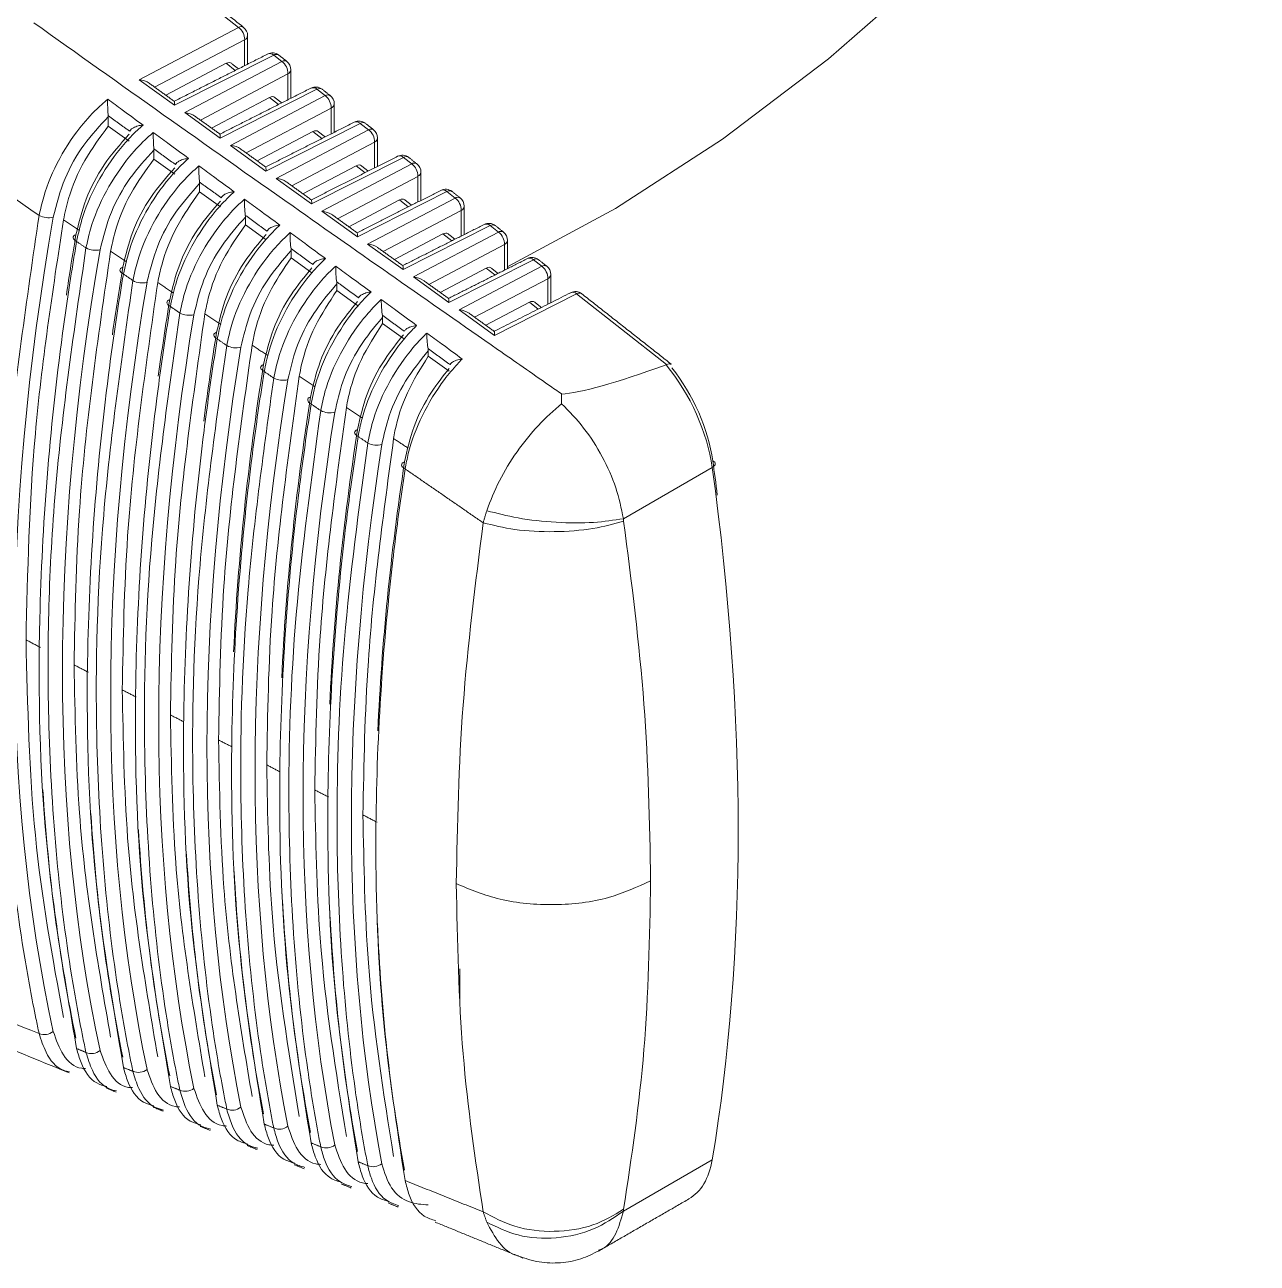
# Model space of a CAD drawing. Extents: x 12.1 to 108.7, y 1 to 80.4.
# Drawn here: x 78.387 to 79.569, y 59.605 to 60.793 of the extents above; entities that cross this region are included whole.
import ezdxf

# ---------------------------------------------------------------- set-up
doc = ezdxf.new("R2010")
doc.units = 0
doc.header["$MEASUREMENT"] = 0
doc.linetypes.add('SLD-Solid', pattern=[0])
doc.layers.add('OBJECT', color=7, linetype='CONTINUOUS')

msp = doc.modelspace()

# ---------------------------------------------------------------- linework, layer by layer
at = {"layer": 'OBJECT', "linetype": 'SLD-Solid', "lineweight": 15}
for p, q in [((78.3185, 61.0057), (78.5921, 60.7901)), ((78.4968, 60.7399), (78.5921, 60.7901)), ((78.598, 60.7783), (78.5117, 60.7328)), ((78.598, 60.7535), (78.598, 60.7783)), ((78.6259, 60.7635), (78.5308, 60.7155)), ((78.6336, 60.7574), (78.6259, 60.7635)), ((78.5804, 60.7557), (78.5224, 60.7251)), ((78.5407, 60.7084), (78.6336, 60.7574)), ((78.589, 60.7489), (78.5804, 60.7557)), ((78.5308, 60.7155), (78.4968, 60.7399)), ((78.6395, 60.7456), (78.5556, 60.7013)), ((78.6395, 60.7208), (78.6395, 60.7456)), ((78.6674, 60.7308), (78.5747, 60.6839)), ((78.6752, 60.7247), (78.6674, 60.7308)), ((78.622, 60.723), (78.5663, 60.6936)), ((78.5845, 60.6769), (78.6752, 60.7247)), ((78.6305, 60.7162), (78.622, 60.723)), ((78.4672, 60.6953), (78.4672, 60.7043)), ((78.5747, 60.6839), (78.5407, 60.7084)), ((78.6811, 60.7128), (78.5994, 60.6698)), ((78.6811, 60.6881), (78.6811, 60.7128)), ((78.4872, 60.681), (78.4672, 60.6953)), ((78.6635, 60.6902), (78.6101, 60.6621)), ((78.7089, 60.6981), (78.6185, 60.6524)), ((78.6283, 60.6453), (78.7167, 60.6919)), ((78.672, 60.6835), (78.6635, 60.6902)), ((78.7167, 60.6919), (78.7089, 60.6981)), ((78.7226, 60.6801), (78.6433, 60.6382)), ((78.7226, 60.6554), (78.7226, 60.6801)), ((78.5111, 60.6638), (78.5111, 60.6724)), ((78.6185, 60.6524), (78.5845, 60.6769)), ((78.5311, 60.6495), (78.5111, 60.6638)), ((78.7051, 60.6575), (78.654, 60.6305)), ((78.7504, 60.6654), (78.6623, 60.6209)), ((78.6722, 60.6138), (78.7583, 60.6592)), ((78.7135, 60.6508), (78.7051, 60.6575)), ((78.7583, 60.6592), (78.7504, 60.6654)), ((78.6623, 60.6209), (78.6283, 60.6453)), ((78.7642, 60.6473), (78.6871, 60.6067)), ((78.7642, 60.6227), (78.7642, 60.6473)), ((78.5549, 60.6323), (78.5549, 60.6404)), ((78.5749, 60.6179), (78.5549, 60.6323)), ((78.7919, 60.6327), (78.7062, 60.5894)), ((78.7998, 60.6265), (78.7919, 60.6327)), ((78.7466, 60.6247), (78.6978, 60.599)), ((78.716, 60.5823), (78.7998, 60.6265)), ((78.755, 60.6181), (78.7466, 60.6247)), ((78.5988, 60.6008), (78.5988, 60.6083)), ((78.7062, 60.5894), (78.6722, 60.6138)), ((78.8057, 60.6146), (78.7309, 60.5752)), ((78.8057, 60.59), (78.8057, 60.6146)), ((78.6187, 60.5864), (78.5988, 60.6008)), ((78.8334, 60.6), (78.75, 60.5578)), ((78.8414, 60.5937), (78.8334, 60.6)), ((78.7882, 60.592), (78.7416, 60.5675)), ((78.7599, 60.5508), (78.8414, 60.5937)), ((78.7966, 60.5854), (78.7882, 60.592)), ((78.6426, 60.5692), (78.6426, 60.5763)), ((78.75, 60.5578), (78.716, 60.5823)), ((78.8473, 60.5819), (78.7748, 60.5437)), ((78.8473, 60.5573), (78.8473, 60.5819)), ((78.6626, 60.5549), (78.6426, 60.5692)), ((78.8297, 60.5593), (78.7855, 60.536)), ((78.8749, 60.5673), (78.7939, 60.5263)), ((78.8037, 60.5192), (78.8829, 60.561)), ((78.8381, 60.5527), (78.8297, 60.5593)), ((78.8829, 60.561), (78.8749, 60.5673)), ((78.7939, 60.5263), (78.7599, 60.5508)), ((78.8888, 60.5491), (78.8186, 60.5121)), ((78.8888, 60.5247), (78.8888, 60.5491)), ((78.6865, 60.5377), (78.6865, 60.5442)), ((78.7064, 60.5234), (78.6865, 60.5377)), ((78.8712, 60.5265), (78.8293, 60.5044)), ((78.9164, 60.5346), (78.8377, 60.4948)), ((78.8796, 60.52), (78.8712, 60.5265)), ((78.9164, 60.5346), (79.0026, 60.4667)), ((78.7303, 60.5062), (78.7303, 60.512)), ((78.8377, 60.4948), (78.8037, 60.5192)), ((78.7503, 60.4918), (78.7303, 60.5062)), ((78.7741, 60.4747), (78.7741, 60.4799)), ((78.7941, 60.4603), (78.7741, 60.4747)), ((78.9612, 60.3189), (79.0465, 60.3681)), ((78.9612, 59.6547), (79.0465, 59.7039))]:
    msp.add_line(p, q, dxfattribs=at)
at = {"layer": 'OBJECT', "linetype": 'SLD-Solid', "lineweight": 15, "flags": 128}
for points in [[(78.8501, 60.5609), (78.851, 60.5613), (78.9538, 60.6163), (79.0564, 60.6828), (79.158, 60.76), (79.2576, 60.8474), (79.3541, 60.944), (79.4468, 61.049), (79.5348, 61.1614), (79.6171, 61.2801), (79.6931, 61.404), (79.762, 61.532), (79.8232, 61.6627), (79.8556, 61.7411)], [(78.4363, 60.5913), (78.435, 60.5908), (78.4341, 60.5901), (78.4336, 60.5893), (78.4335, 60.5884), (78.4338, 60.5875), (78.4345, 60.5866), (78.4355, 60.5857), (78.4369, 60.5848)], [(78.4812, 60.5602), (78.48, 60.5596), (78.4791, 60.5589), (78.4786, 60.5581), (78.4785, 60.5573), (78.4787, 60.5563), (78.4794, 60.5554), (78.4805, 60.5545), (78.4818, 60.5536)], [(78.5262, 60.529), (78.525, 60.5285), (78.5241, 60.5278), (78.5236, 60.527), (78.5234, 60.5261), (78.5237, 60.5252), (78.5244, 60.5242), (78.5254, 60.5233), (78.5268, 60.5225)], [(78.5712, 60.4979), (78.57, 60.4973), (78.5691, 60.4966), (78.5686, 60.4958), (78.5684, 60.4949), (78.5687, 60.494), (78.5694, 60.493), (78.5704, 60.4921), (78.5718, 60.4913)], [(78.6162, 60.4668), (78.615, 60.4662), (78.6141, 60.4655), (78.6136, 60.4647), (78.6134, 60.4638), (78.6137, 60.4628), (78.6144, 60.4619), (78.6154, 60.461), (78.6168, 60.4601)], [(78.6612, 60.4356), (78.66, 60.4351), (78.6591, 60.4344), (78.6586, 60.4335), (78.6585, 60.4326), (78.6588, 60.4317), (78.6594, 60.4307), (78.6605, 60.4298), (78.6618, 60.429)], [(78.7063, 60.4045), (78.7051, 60.404), (78.7042, 60.4032), (78.7036, 60.4024), (78.7035, 60.4015), (78.7038, 60.4006), (78.7045, 60.3996), (78.7055, 60.3987), (78.7069, 60.3978)], [(78.7514, 60.3734), (78.7501, 60.3728), (78.7492, 60.3721), (78.7487, 60.3713), (78.7486, 60.3704), (78.7489, 60.3694), (78.7495, 60.3685), (78.7506, 60.3676), (78.7519, 60.3667)], [(79.0465, 60.3681), (79.0477, 60.3689), (79.0486, 60.3698), (79.0492, 60.3707), (79.0494, 60.3715), (79.0493, 60.3724), (79.0488, 60.3732), (79.048, 60.3739), (79.0469, 60.3745)]]:
    msp.add_lwpolyline(points, dxfattribs=at)
at = {"layer": 'OBJECT', "linetype": 'SLD-Solid', "lineweight": 15}
for centre, radius, start, end in [((78.5946, 60.7863), 0.00458, 57.7608, 123.2651), ((78.5832, 60.7783), 0.0149, 359.9835, 52.9423), ((78.5909, 60.7823), 0.01, 0, 51.7639), ((78.596, 60.7828), 0.00492, 294.4019, 354.9494), ((78.6246, 60.7557), 0.01, 51.7639, 116.8224), ((78.6222, 60.7597), 0.00536, 45.9453, 112.1026), ((78.6284, 60.7597), 0.00458, 57.7608, 123.2651), ((78.6362, 60.7536), 0.00458, 57.7608, 123.2651), ((78.6247, 60.7456), 0.0149, 359.9835, 52.9423), ((78.6324, 60.7496), 0.01, 0, 51.7639), ((78.6375, 60.75), 0.00492, 294.4019, 354.9494), ((78.6662, 60.723), 0.01, 51.7639, 116.8224), ((78.6637, 60.727), 0.00536, 45.9453, 112.1026), ((78.6699, 60.727), 0.00458, 57.7608, 123.2651), ((78.6777, 60.7208), 0.00458, 57.7608, 123.2651), ((78.6662, 60.7128), 0.0149, 359.9835, 52.9423), ((78.674, 60.7169), 0.01, 0, 51.7639), ((78.6791, 60.7173), 0.00492, 294.4019, 354.9494), ((78.7077, 60.6903), 0.01, 51.7639, 116.8224), ((78.7052, 60.6943), 0.00536, 45.9453, 112.1026), ((78.7114, 60.6943), 0.00458, 57.7608, 123.2651), ((78.7193, 60.6881), 0.00458, 57.7608, 123.2651), ((78.7078, 60.6801), 0.0149, 359.9835, 52.9423), ((78.7155, 60.6841), 0.01, 0, 51.7639), ((78.7206, 60.6846), 0.00492, 294.4019, 354.9494), ((78.7492, 60.6576), 0.01, 51.7639, 116.8224), ((78.7467, 60.6616), 0.00536, 45.9453, 112.1026), ((78.7529, 60.6616), 0.00458, 57.7608, 123.2651), ((78.7608, 60.6554), 0.00458, 57.7608, 123.2651), ((78.7493, 60.6474), 0.0149, 359.9835, 52.9423), ((78.7571, 60.6514), 0.01, 0, 51.7639), ((78.7622, 60.6518), 0.00492, 294.4019, 354.9494), ((78.7907, 60.6249), 0.01, 51.7639, 116.8224), ((78.7882, 60.6289), 0.00536, 45.9453, 112.1026), ((78.7944, 60.6289), 0.00458, 57.7608, 123.2651), ((78.8023, 60.6226), 0.00458, 57.7608, 123.2651), ((78.7909, 60.6146), 0.0149, 359.9835, 52.9423), ((78.7986, 60.6187), 0.01, 0, 51.7639), ((78.8037, 60.6191), 0.00492, 294.4019, 354.9494), ((78.41, 60.6271), 0.0195, 242.4825, 283.3553), ((78.8322, 60.5922), 0.01, 51.7639, 116.8224), ((78.8297, 60.5962), 0.00536, 45.9453, 112.1026), ((78.8359, 60.5962), 0.00458, 57.7608, 123.2651), ((78.8439, 60.5899), 0.00458, 57.7608, 123.2651), ((78.8324, 60.5819), 0.0149, 359.9835, 52.9423), ((78.8401, 60.5859), 0.01, 0, 51.7639), ((78.8452, 60.5864), 0.00492, 294.4019, 354.9494), ((78.4549, 60.5958), 0.0194, 242.5107, 283.58), ((78.8737, 60.5595), 0.01, 51.7639, 116.8224), ((78.8712, 60.5635), 0.00536, 45.9453, 112.1026), ((78.8774, 60.5635), 0.00458, 57.7608, 123.2651), ((78.8854, 60.5572), 0.00458, 57.7608, 123.2651), ((78.874, 60.5491), 0.0149, 359.9835, 52.9423), ((78.8817, 60.5532), 0.01, 0, 51.7639), ((78.4998, 60.5645), 0.0194, 242.5392, 283.8047), ((78.8868, 60.5536), 0.00492, 294.4019, 354.9494), ((78.9152, 60.5268), 0.01, 51.7639, 116.8224), ((78.9127, 60.5306), 0.00551, 46.9736, 111.0744), ((78.9189, 60.5306), 0.00473, 58.9335, 122.0923), ((78.5448, 60.5333), 0.0193, 242.5678, 284.0295), ((78.5897, 60.502), 0.0192, 242.5966, 284.2544), ((78.6347, 60.4708), 0.0191, 242.6256, 284.4794), ((78.6797, 60.4395), 0.019, 242.6548, 284.7044), ((78.7248, 60.4083), 0.0189, 242.6842, 284.9295), ((78.4062, 59.8373), 0.0132, 246.6366, 308.8031), ((78.4512, 59.8192), 0.0133, 246.6047, 308.6311), ((78.4962, 59.8011), 0.0133, 246.5725, 308.4584), ((78.5412, 59.783), 0.0133, 246.5403, 308.285), ((78.5862, 59.7649), 0.0133, 246.5079, 308.1108), ((78.6313, 59.7468), 0.0134, 246.4753, 307.9358), ((78.6764, 59.7288), 0.0134, 246.4427, 307.7601), ((78.7214, 59.7108), 0.0134, 246.4098, 307.5836)]:
    msp.add_arc(centre, radius, start, end, dxfattribs=at)
for centre, major_axis, ratio, start_param, end_param in [((78.58, 60.7472), (0.00494, 0.00879), 0.568104, 6.194257, 7.004066), ((78.4956, 60.7321), (0.0141, -0.001), 0.559485, 0.734923, 1.521949), ((78.5296, 60.7077), (0.0009, 0.0117), 0.071971, 5.452479, 6.239505), ((78.6216, 60.7145), (0.00494, 0.00879), 0.568104, 6.194257, 7.004066), ((78.5394, 60.7006), (0.0141, -0.001), 0.559485, 0.734923, 1.521949), ((78.6631, 60.6818), (0.00494, 0.00879), 0.568104, 6.194257, 7.004066), ((78.5734, 60.6761), (0.0009, 0.0117), 0.071971, 5.452479, 6.239505), ((78.5833, 60.6691), (0.0141, -0.001), 0.559485, 0.734923, 1.521949), ((78.6173, 60.6446), (0.0009, 0.0117), 0.071971, 5.452479, 6.239505), ((78.7047, 60.649), (0.00494, 0.00879), 0.568104, 6.194257, 7.004066), ((78.6271, 60.6375), (0.0141, -0.001), 0.559485, 0.734923, 1.521949), ((78.6611, 60.6131), (0.0009, 0.0117), 0.071971, 5.452479, 6.239505), ((78.7462, 60.6163), (0.00494, 0.00879), 0.568104, 6.194257, 7.004066), ((79.959, 61.0937), (1.1233, 1.9121), 0.582398, 2.143158, 2.577949), ((78.671, 60.606), (0.0141, -0.001), 0.559485, 0.734923, 1.521949), ((79.9546, 61.0979), (1.094, 1.9283), 0.572321, 2.13731, 2.166983), ((78.705, 60.5816), (0.0009, 0.0117), 0.071971, 5.452479, 6.239505), ((78.7877, 60.5836), (0.00494, 0.00879), 0.568104, 6.194257, 7.004066), ((80.0028, 61.0684), (1.1217, 1.9093), 0.582398, 2.146521, 2.574586), ((78.7148, 60.5745), (0.0141, -0.001), 0.559485, 0.734923, 1.521949), ((79.9984, 61.0726), (1.0924, 1.9255), 0.572321, 2.140675, 2.173857), ((78.7488, 60.55), (0.0009, 0.0117), 0.071971, 5.452479, 6.239505), ((78.8293, 60.5508), (0.00494, 0.00879), 0.568104, 6.194257, 7.004066), ((78.7586, 60.543), (0.0141, -0.001), 0.559485, 0.734923, 1.521949), ((80.0467, 61.0431), (1.12, 1.9065), 0.582398, 2.149892, 2.571215), ((80.0423, 61.0473), (1.0908, 1.9226), 0.572321, 2.144048, 2.18183), ((78.7926, 60.5185), (0.0009, 0.0117), 0.071971, 5.452479, 6.239505), ((78.8708, 60.5181), (0.00494, 0.00879), 0.568104, 6.194257, 7.004066), ((80.0905, 61.0178), (1.1184, 1.9037), 0.582398, 2.153271, 2.567836), ((78.8025, 60.5114), (0.0141, -0.001), 0.559485, 0.734923, 1.521949), ((80.0861, 61.022), (1.0892, 1.9198), 0.572321, 2.147429, 2.191507), ((78.8365, 60.487), (0.0009, 0.0117), 0.071971, 5.452479, 6.239505), ((80.1344, 60.9925), (1.1167, 1.9009), 0.582398, 2.156658, 2.564449), ((80.1299, 60.9967), (1.0876, 1.917), 0.572321, 2.150818, 2.29594), ((80.4968, 61.284), (1.6104, 0.8416), 0.051024, 3.256373, 3.497487), ((78.967, 60.4009), (-0.0558, 0.1063), 0.548821, 4.130778, 5.067399), ((80.1782, 60.9672), (1.1151, 1.898), 0.582398, 2.160053, 2.561054), ((78.9745, 60.4048), (-0.0508, 0.0976), 0.546171, 4.132561, 5.054095), ((80.1738, 60.9714), (1.086, 1.9142), 0.572321, 2.154215, 2.296337), ((80.222, 60.9419), (1.1135, 1.8952), 0.582398, 2.163457, 2.55765), ((80.2176, 60.9461), (1.0844, 1.9113), 0.572321, 2.15762, 2.296908), ((80.2659, 60.9166), (1.1118, 1.8924), 0.582398, 2.166868, 2.554239), ((80.2615, 60.9208), (1.0828, 1.9085), 0.572321, 2.161034, 2.297801), ((77.5714, 60.9907), (-1.0353, 1.9881), 0.546171, 4.115838, 4.132561), ((77.5639, 60.9868), (-1.0403, 1.9967), 0.546312, 3.768959, 4.132467), ((79.9546, 61.0979), (1.094, 1.9283), 0.572321, 2.422794, 2.566341), ((79.9984, 61.0726), (1.0924, 1.9255), 0.572321, 2.422248, 2.562976), ((80.0423, 61.0473), (1.0908, 1.9226), 0.572321, 2.417411, 2.559603), ((80.0861, 61.022), (1.0892, 1.9198), 0.572321, 2.417231, 2.556222), ((80.1299, 60.9967), (1.0876, 1.917), 0.572321, 2.413095, 2.552833), ((80.1738, 60.9714), (1.086, 1.9142), 0.572321, 2.409439, 2.549436), ((80.2176, 60.9461), (1.0844, 1.9113), 0.572321, 2.405364, 2.546031), ((80.2615, 60.9208), (1.0828, 1.9085), 0.572321, 2.400761, 2.542617), ((78.967, 59.7721), (-0.0558, 0.1063), 0.548821, 3.163545, 3.76727)]:
    msp.add_ellipse(centre, major_axis=major_axis, ratio=ratio, start_param=start_param, end_param=end_param, dxfattribs=at)
for points, degree in [([(78.5971, 60.7902), (78.3233, 61.0059)], 1), ([(78.6009, 60.7549), (78.6009, 60.7823)], 1), ([(78.6201, 60.7646), (78.5305, 60.7193)], 1), ([(78.6386, 60.7575), (78.6308, 60.7636)], 1), ([(78.5921, 60.7505), (78.5854, 60.7557)], 1), ([(78.6424, 60.7222), (78.6424, 60.7496)], 1), ([(78.5305, 60.7193), (78.5064, 60.7367)], 1), ([(78.6616, 60.7319), (78.5743, 60.6878)], 1), ([(78.6802, 60.7247), (78.6723, 60.7309)], 1), ([(78.6336, 60.7178), (78.6269, 60.723)], 1), ([(78.684, 60.6895), (78.684, 60.7169)], 1), ([(78.4878, 60.6906), (78.4672, 60.7055)], 1), ([(78.5744, 60.6878), (78.5502, 60.7051)], 1), ([(78.7031, 60.6992), (78.6182, 60.6563)], 1), ([(78.6751, 60.6851), (78.6685, 60.6903)], 1), ([(78.7217, 60.692), (78.7138, 60.6982)], 1), ([(78.7255, 60.6569), (78.7255, 60.6841)], 1), ([(78.5316, 60.6587), (78.511, 60.6737)], 1), ([(78.6182, 60.6563), (78.5941, 60.6736)], 1), ([(78.7447, 60.6665), (78.662, 60.6248)], 1), ([(78.7166, 60.6523), (78.71, 60.6575)], 1), ([(78.7632, 60.6593), (78.7554, 60.6655)], 1), ([(78.6621, 60.6247), (78.6379, 60.6421)], 1), ([(78.7671, 60.6242), (78.7671, 60.6514)], 1), ([(78.5755, 60.6268), (78.5548, 60.6418)], 1), ([(78.7862, 60.6338), (78.7059, 60.5932)], 1), ([(78.8048, 60.6265), (78.7969, 60.6328)], 1), ([(78.7581, 60.6196), (78.7516, 60.6248)], 1), ([(78.8086, 60.5915), (78.8086, 60.6187)], 1), ([(78.6194, 60.5948), (78.5987, 60.6099)], 1), ([(78.7059, 60.5932), (78.6818, 60.6106)], 1), ([(78.4243, 60.6056), (78.4396, 60.5954)], 1), ([(78.8277, 60.6011), (78.7497, 60.5617)], 1), ([(78.8463, 60.5938), (78.8384, 60.6001)], 1), ([(78.4369, 60.5848), (78.4459, 60.5786)], 1), ([(78.7996, 60.5869), (78.7931, 60.5921)], 1), ([(78.8501, 60.5588), (78.8501, 60.5859)], 1), ([(78.4695, 60.5755), (78.4847, 60.5653)], 1), ([(78.6633, 60.5629), (78.6425, 60.578)], 1), ([(78.7497, 60.5617), (78.7256, 60.579)], 1), ([(78.8692, 60.5684), (78.7935, 60.5302)], 1), ([(78.8411, 60.5542), (78.8346, 60.5593)], 1), ([(78.8879, 60.561), (78.8799, 60.5673)], 1), ([(78.4818, 60.5536), (78.4909, 60.5474)], 1), ([(78.7936, 60.5302), (78.7694, 60.5475)], 1), ([(78.8917, 60.5261), (78.8917, 60.5532)], 1), ([(78.5147, 60.5454), (78.5299, 60.5353)], 1), ([(78.7072, 60.5309), (78.6863, 60.5461)], 1), ([(78.9107, 60.5357), (78.8374, 60.4987)], 1), ([(78.8826, 60.5215), (78.8762, 60.5266)], 1), ([(79.0072, 60.4671), (78.9214, 60.5346)], 1), ([(78.5268, 60.5225), (78.5359, 60.5162)], 1), ([(78.5599, 60.5154), (78.5751, 60.5053)], 1), ([(78.7511, 60.4988), (78.7301, 60.5141)], 1), ([(78.8374, 60.4986), (78.8133, 60.516)], 1), ([(78.5718, 60.4913), (78.5809, 60.485)], 1), ([(78.6052, 60.4854), (78.6203, 60.4754)], 1), ([(78.795, 60.4668), (78.7739, 60.4821)], 1), ([(79.0026, 60.4667), (79.0023, 60.4666)], 1), ([(78.6168, 60.4601), (78.6259, 60.4538)], 1), ([(78.6504, 60.4555), (78.6655, 60.4455)], 1), ([(78.6618, 60.429), (78.671, 60.4226)], 1), ([(78.902, 60.4292), (78.8945, 60.4227), (78.8793, 60.4095), (78.8588, 60.3835), (78.8413, 60.3552), (78.8339, 60.3361), (78.8302, 60.3266)], 3), ([(78.902, 60.4292), (78.902, 60.4386)], 1), ([(78.9612, 60.3189), (78.9592, 60.3288), (78.9552, 60.3485), (78.9416, 60.3786), (78.9238, 60.4069), (78.9093, 60.4218), (78.902, 60.4292)], 3), ([(78.6957, 60.4256), (78.711, 60.4155)], 1), ([(78.7069, 60.3978), (78.7161, 60.3915)], 1), ([(78.7409, 60.3958), (78.7549, 60.3866)], 1), ([(78.7519, 60.3667), (78.8268, 60.315)], 1), ([(78.8302, 60.3266), (78.8268, 60.315)], 1), ([(78.9615, 60.3167), (78.9612, 60.3189)], 1), ([(78.9874, 59.9717), (78.9863, 60.0277), (78.9842, 60.1396), (78.9691, 60.2577), (78.9615, 60.3167)], 3), ([(78.4024, 60.1954), (78.3884, 60.2027)], 1), ([(78.4482, 60.1716), (78.4345, 60.1787)], 1), ([(78.494, 60.1478), (78.4807, 60.1547)], 1), ([(78.5398, 60.124), (78.5269, 60.1307)], 1), ([(78.5856, 60.1002), (78.573, 60.1067)], 1), ([(78.6321, 60.076), (78.6192, 60.0828)], 1), ([(78.6786, 60.0519), (78.6653, 60.0588)], 1), ([(78.7251, 60.0277), (78.7115, 60.0348)], 1), ([(78.9874, 59.9717), (78.9863, 59.9169), (78.9842, 59.8075), (78.9691, 59.7068), (78.9615, 59.6565)], 3), ([(78.8043, 59.8514), (78.8043, 59.8873)], 1), ([(78.4369, 59.8107), (78.4459, 59.807)], 1), ([(78.4818, 59.7925), (78.4909, 59.7889)], 1), ([(78.4653, 59.7729), (78.4748, 59.769)], 1), ([(78.5268, 59.7744), (78.5359, 59.7708)], 1), ([(78.5104, 59.7545), (78.5199, 59.7506)], 1), ([(78.5718, 59.7563), (78.5809, 59.7527)], 1), ([(78.5554, 59.7361), (78.565, 59.7322)], 1), ([(78.6168, 59.7383), (78.6259, 59.7346)], 1), ([(78.6005, 59.7177), (78.6101, 59.7138)], 1), ([(78.6618, 59.7202), (78.671, 59.7165)], 1), ([(78.6456, 59.6993), (78.6552, 59.6954)], 1), ([(78.7069, 59.7021), (78.7161, 59.6984)], 1), ([(78.6906, 59.6809), (78.7003, 59.677)], 1), ([(78.7519, 59.6841), (78.8268, 59.6541)], 1), ([(78.7357, 59.6626), (78.7454, 59.6586)], 1), ([(78.9375, 59.6165), (79.0241, 59.6665)], 1), ([(78.9615, 59.6565), (78.9612, 59.6547)], 1), ([(78.7808, 59.6442), (78.8649, 59.6098)], 1), ([(78.8302, 59.6442), (78.8268, 59.6541)], 1)]:
    msp.add_open_spline(points, degree=degree, dxfattribs=at)
for points, knots in [([(78.1047, 60.816), (78.162, 60.776), (78.2607, 60.7072), (78.3596, 60.6385), (78.4009, 60.6098)], [0, 0, 0, 0, 0.5814492, 1, 1, 1, 1]), ([(78.902, 60.4386), (78.8979, 60.4414), (78.8774, 60.4557), (78.7914, 60.5156), (78.6261, 60.631), (78.4787, 60.7357), (78.396, 60.7945)], [0, 0, 0, 0, 0.024148, 0.120739, 0.507103, 1, 1, 1, 1]), ([(78.4009, 60.6098), (78.4023, 60.6157), (78.4062, 60.6337), (78.4195, 60.6649), (78.4399, 60.6951), (78.4567, 60.7127), (78.4648, 60.7196), (78.4667, 60.7212)], [0, 0, 0, 0, 0.147376, 0.444496, 0.741154, 0.940222, 1, 1, 1, 1]), ([(78.4667, 60.7212), (78.4714, 60.7178), (78.4827, 60.7095), (78.494, 60.7013), (78.5006, 60.6964)], [0, 0, 0, 0, 0.412557, 1, 1, 1, 1]), ([(78.4672, 60.7055), (78.4671, 60.7065), (78.4669, 60.7087), (78.4667, 60.7131), (78.4666, 60.7174), (78.4667, 60.7201), (78.4667, 60.7211), (78.4667, 60.7212)], [0, 0, 0, 0, 0.1927916, 0.4296456, 0.749305, 0.9922555, 1, 1, 1, 1]), ([(78.4672, 60.7043), (78.4592, 60.6958), (78.443, 60.6786), (78.4236, 60.6441), (78.4176, 60.6205), (78.4145, 60.6081)], [0, 0, 0, 0, 0.320862, 0.641681, 1, 1, 1, 1]), ([(78.4672, 60.7055), (78.4672, 60.7055), (78.4672, 60.7051), (78.4672, 60.7047), (78.4672, 60.7043)], [0, 0, 0, 0, 0.020265, 1, 1, 1, 1]), ([(78.4672, 60.6953), (78.4593, 60.6847), (78.4433, 60.6633), (78.4298, 60.6311), (78.4258, 60.6123), (78.4243, 60.6056)], [0, 0, 0, 0, 0.390004, 0.779955, 1, 1, 1, 1]), ([(78.5006, 60.6964), (78.4988, 60.6948), (78.4924, 60.6892), (78.4775, 60.6735), (78.4581, 60.6458), (78.4431, 60.6128), (78.4386, 60.5928), (78.4369, 60.5848)], [0, 0, 0, 0, 0.059553, 0.208066, 0.505163, 0.802607, 1, 1, 1, 1]), ([(78.5006, 60.6964), (78.5006, 60.6964), (78.4989, 60.6963), (78.4957, 60.6958), (78.4918, 60.6943), (78.489, 60.6925), (78.4882, 60.6912), (78.4878, 60.6906)], [0, 0, 0, 0, 0.007977, 0.2991, 0.602917, 0.800702, 1, 1, 1, 1]), ([(78.4363, 60.5913), (78.439, 60.6026), (78.4444, 60.6252), (78.4625, 60.66), (78.4789, 60.6783), (78.4872, 60.6876)], [0, 0, 0, 0, 0.327832, 0.655734, 1, 1, 1, 1]), ([(78.4459, 60.5786), (78.4472, 60.5845), (78.4511, 60.6025), (78.4643, 60.6337), (78.4844, 60.6636), (78.5008, 60.681), (78.5086, 60.6877), (78.5104, 60.6892)], [0, 0, 0, 0, 0.1489543, 0.4492607, 0.7491001, 0.9405021, 1, 1, 1, 1]), ([(78.5104, 60.6892), (78.5151, 60.6858), (78.5264, 60.6776), (78.5377, 60.6693), (78.5443, 60.6645)], [0, 0, 0, 0, 0.412528, 1, 1, 1, 1]), ([(78.511, 60.6737), (78.5109, 60.6747), (78.5107, 60.677), (78.5105, 60.6814), (78.5104, 60.6856), (78.5104, 60.6882), (78.5104, 60.6892), (78.5104, 60.6892)], [0, 0, 0, 0, 0.1971881, 0.4407964, 0.7689193, 0.9921879, 1, 1, 1, 1]), ([(78.5111, 60.6724), (78.5031, 60.6637), (78.4871, 60.6463), (78.4682, 60.6121), (78.4624, 60.5889), (78.4594, 60.5769)], [0, 0, 0, 0, 0.324747, 0.649448, 1, 1, 1, 1]), ([(78.511, 60.6737), (78.511, 60.6736), (78.5111, 60.6732), (78.5111, 60.6728), (78.5111, 60.6724)], [0, 0, 0, 0, 0.0985768, 1, 1, 1, 1]), ([(78.5111, 60.6638), (78.5032, 60.653), (78.4875, 60.6314), (78.4746, 60.5998), (78.4708, 60.5816), (78.4695, 60.5755)], [0, 0, 0, 0, 0.397554, 0.795054, 1, 1, 1, 1]), ([(78.4812, 60.5602), (78.4839, 60.5715), (78.4892, 60.594), (78.5071, 60.6284), (78.523, 60.6465), (78.5311, 60.6556)], [0, 0, 0, 0, 0.331872, 0.663815, 1, 1, 1, 1]), ([(78.5443, 60.6645), (78.5426, 60.6629), (78.5362, 60.6572), (78.5214, 60.6413), (78.5023, 60.6134), (78.4878, 60.5808), (78.4835, 60.5612), (78.4818, 60.5536)], [0, 0, 0, 0, 0.059276, 0.209421, 0.509831, 0.810598, 1, 1, 1, 1]), ([(78.4909, 60.5474), (78.4922, 60.5533), (78.496, 60.5713), (78.5092, 60.6025), (78.529, 60.6321), (78.5449, 60.6492), (78.5524, 60.6557), (78.5542, 60.6573)], [0, 0, 0, 0, 0.150605, 0.454244, 0.75741, 0.940779, 1, 1, 1, 1]), ([(78.5443, 60.6645), (78.5443, 60.6645), (78.5428, 60.6643), (78.5396, 60.6638), (78.5358, 60.6624), (78.5329, 60.6606), (78.5321, 60.6593), (78.5316, 60.6587)], [0, 0, 0, 0, 0.00806, 0.282725, 0.593802, 0.796123, 1, 1, 1, 1]), ([(78.5548, 60.6418), (78.5547, 60.6429), (78.5545, 60.6452), (78.5542, 60.6497), (78.5541, 60.6538), (78.5542, 60.6564), (78.5542, 60.6573), (78.5542, 60.6573)], [0, 0, 0, 0, 0.2018346, 0.4525474, 0.789382, 0.9921173, 1, 1, 1, 1]), ([(78.5542, 60.6573), (78.5588, 60.6539), (78.5701, 60.6456), (78.5814, 60.6374), (78.5881, 60.6325)], [0, 0, 0, 0, 0.412497, 1, 1, 1, 1]), ([(78.5549, 60.6404), (78.547, 60.6316), (78.5311, 60.614), (78.5128, 60.58), (78.5073, 60.5573), (78.5044, 60.5457)], [0, 0, 0, 0, 0.328834, 0.657619, 1, 1, 1, 1]), ([(78.5549, 60.6323), (78.5472, 60.6214), (78.5316, 60.5995), (78.5194, 60.5685), (78.5159, 60.551), (78.5147, 60.5454)], [0, 0, 0, 0, 0.405542, 0.811028, 1, 1, 1, 1]), ([(78.5881, 60.6325), (78.5863, 60.6309), (78.5801, 60.6251), (78.5654, 60.6091), (78.5464, 60.581), (78.5324, 60.5487), (78.5283, 60.5296), (78.5268, 60.5225)], [0, 0, 0, 0, 0.059002, 0.210856, 0.514734, 0.81898, 1, 1, 1, 1]), ([(78.5548, 60.6418), (78.5548, 60.6417), (78.5549, 60.6412), (78.5549, 60.6408), (78.5549, 60.6404)], [0, 0, 0, 0, 0.162033, 1, 1, 1, 1]), ([(78.5881, 60.6325), (78.588, 60.6325), (78.5869, 60.6324), (78.5841, 60.632), (78.5802, 60.6308), (78.5769, 60.6289), (78.576, 60.6274), (78.5755, 60.6268)], [0, 0, 0, 0, 0.00815, 0.206907, 0.537753, 0.791262, 1, 1, 1, 1]), ([(78.5262, 60.529), (78.5288, 60.5403), (78.5341, 60.5628), (78.5517, 60.5968), (78.5672, 60.6148), (78.5749, 60.6236)], [0, 0, 0, 0, 0.336123, 0.672318, 1, 1, 1, 1]), ([(78.5359, 60.5162), (78.5372, 60.5221), (78.541, 60.5401), (78.554, 60.5713), (78.5735, 60.6005), (78.5891, 60.6174), (78.5961, 60.6237), (78.5979, 60.6253)], [0, 0, 0, 0, 0.152333, 0.459461, 0.766109, 0.941054, 1, 1, 1, 1]), ([(78.5979, 60.6253), (78.6026, 60.6219), (78.6139, 60.6136), (78.6252, 60.6054), (78.6318, 60.6005)], [0, 0, 0, 0, 0.412464, 1, 1, 1, 1]), ([(78.5987, 60.6099), (78.5985, 60.611), (78.5983, 60.6134), (78.598, 60.618), (78.5979, 60.622), (78.5979, 60.6245), (78.5979, 60.6253), (78.5979, 60.6253)], [0, 0, 0, 0, 0.206748, 0.464933, 0.810722, 0.992044, 1, 1, 1, 1]), ([(78.4009, 59.8251), (78.3999, 59.8299), (78.3949, 59.8536), (78.376, 59.9554), (78.3602, 60.1291), (78.3656, 60.3692), (78.3891, 60.5292), (78.4009, 60.6098)], [0, 0, 0, 0, 0.0206636, 0.1033305, 0.4348053, 0.7152641, 1, 1, 1, 1]), ([(78.5988, 60.6083), (78.5909, 60.5994), (78.5751, 60.5816), (78.5574, 60.5479), (78.5521, 60.5257), (78.5494, 60.5146)], [0, 0, 0, 0, 0.333137, 0.666224, 1, 1, 1, 1]), ([(78.5987, 60.6099), (78.5987, 60.6098), (78.5987, 60.6093), (78.5988, 60.6088), (78.5988, 60.6083)], [0, 0, 0, 0, 0.214161, 1, 1, 1, 1]), ([(78.3884, 60.2027), (78.3899, 60.2679), (78.3928, 60.3982), (78.4138, 60.5365), (78.4243, 60.6056)], [0, 0, 0, 0, 0.500491, 1, 1, 1, 1]), ([(78.5988, 60.6008), (78.5911, 60.5897), (78.5758, 60.5677), (78.5643, 60.5372), (78.5609, 60.5203), (78.5599, 60.5154)], [0, 0, 0, 0, 0.414011, 0.827964, 1, 1, 1, 1]), ([(78.6318, 60.6005), (78.6301, 60.5989), (78.6239, 60.593), (78.6093, 60.5768), (78.5906, 60.5485), (78.5771, 60.5167), (78.5732, 60.498), (78.5718, 60.4913)], [0, 0, 0, 0, 0.058731, 0.212374, 0.519887, 0.827777, 1, 1, 1, 1]), ([(78.6318, 60.6005), (78.6318, 60.6005), (78.6308, 60.6004), (78.628, 60.6), (78.6242, 60.5988), (78.6209, 60.5969), (78.6199, 60.5955), (78.6194, 60.5948)], [0, 0, 0, 0, 0.008242, 0.187016, 0.525647, 0.786187, 1, 1, 1, 1]), ([(78.4369, 60.5848), (78.4359, 60.5789), (78.431, 60.5494), (78.4127, 60.4261), (78.3978, 60.2363), (78.4033, 60.0062), (78.4256, 59.8762), (78.4369, 59.8107)], [0, 0, 0, 0, 0.020946, 0.104745, 0.440757, 0.718361, 1, 1, 1, 1]), ([(78.5712, 60.4979), (78.5738, 60.5092), (78.5791, 60.5317), (78.5963, 60.5652), (78.6114, 60.583), (78.6187, 60.5916)], [0, 0, 0, 0, 0.340601, 0.681276, 1, 1, 1, 1]), ([(78.5809, 60.485), (78.5822, 60.4909), (78.5859, 60.5089), (78.5989, 60.5401), (78.6181, 60.569), (78.6332, 60.5856), (78.6399, 60.5917), (78.6416, 60.5933)], [0, 0, 0, 0, 0.154143, 0.464926, 0.775223, 0.941326, 1, 1, 1, 1]), ([(78.6416, 60.5933), (78.6463, 60.5899), (78.6576, 60.5816), (78.6689, 60.5733), (78.6755, 60.5685)], [0, 0, 0, 0, 0.41243, 1, 1, 1, 1]), ([(78.6425, 60.578), (78.6423, 60.5791), (78.642, 60.5816), (78.6417, 60.5862), (78.6416, 60.5902), (78.6416, 60.5926), (78.6416, 60.5933), (78.6416, 60.5933)], [0, 0, 0, 0, 0.211945, 0.477991, 0.832968, 0.991967, 1, 1, 1, 1]), ([(78.4459, 59.807), (78.4449, 59.8118), (78.4399, 59.8356), (78.4214, 59.9376), (78.4063, 60.1097), (78.412, 60.3454), (78.4346, 60.5005), (78.4459, 60.5786)], [0, 0, 0, 0, 0.021019, 0.105105, 0.442277, 0.719147, 1, 1, 1, 1]), ([(78.4345, 60.1787), (78.4354, 60.2276), (78.4376, 60.3555), (78.4573, 60.4914), (78.4695, 60.5755)], [0, 0, 0, 0, 0.38188, 1, 1, 1, 1]), ([(78.6426, 60.5763), (78.6348, 60.5672), (78.6191, 60.5492), (78.602, 60.5158), (78.597, 60.4941), (78.5945, 60.4834)], [0, 0, 0, 0, 0.3376749, 0.6752967, 1, 1, 1, 1]), ([(78.6425, 60.578), (78.6425, 60.5779), (78.6426, 60.5773), (78.6426, 60.5767), (78.6426, 60.5763)], [0, 0, 0, 0, 0.25744, 1, 1, 1, 1]), ([(78.6426, 60.5692), (78.6351, 60.5581), (78.62, 60.5358), (78.6091, 60.506), (78.606, 60.4897), (78.6052, 60.4854)], [0, 0, 0, 0, 0.423011, 0.845963, 1, 1, 1, 1]), ([(78.6162, 60.4668), (78.6188, 60.478), (78.624, 60.5005), (78.641, 60.5336), (78.6556, 60.5512), (78.6626, 60.5595)], [0, 0, 0, 0, 0.345325, 0.690725, 1, 1, 1, 1]), ([(78.6755, 60.5685), (78.6739, 60.5668), (78.6677, 60.5609), (78.6533, 60.5445), (78.6348, 60.5161), (78.6218, 60.4846), (78.6181, 60.4664), (78.6168, 60.4601)], [0, 0, 0, 0, 0.058463, 0.213983, 0.525307, 0.837021, 1, 1, 1, 1]), ([(78.6259, 60.4538), (78.6272, 60.4598), (78.6309, 60.4777), (78.6438, 60.5089), (78.6627, 60.5374), (78.6774, 60.5538), (78.6837, 60.5597), (78.6854, 60.5613)], [0, 0, 0, 0, 0.156042, 0.470658, 0.784781, 0.941595, 1, 1, 1, 1]), ([(78.6755, 60.5685), (78.6755, 60.5684), (78.6746, 60.5684), (78.672, 60.568), (78.6682, 60.5668), (78.6648, 60.565), (78.6638, 60.5635), (78.6633, 60.5629)], [0, 0, 0, 0, 0.008339, 0.166404, 0.51297, 0.780848, 1, 1, 1, 1]), ([(78.6863, 60.5461), (78.6861, 60.5472), (78.6858, 60.5497), (78.6855, 60.5544), (78.6853, 60.5583), (78.6854, 60.5606), (78.6854, 60.5612), (78.6854, 60.5613)], [0, 0, 0, 0, 0.217446, 0.491759, 0.85615, 0.991886, 1, 1, 1, 1]), ([(78.6854, 60.5613), (78.69, 60.5578), (78.7013, 60.5495), (78.7126, 60.5412), (78.7193, 60.5364)], [0, 0, 0, 0, 0.412394, 1, 1, 1, 1]), ([(78.4818, 60.5536), (78.4808, 60.5478), (78.476, 60.5183), (78.458, 60.3951), (78.4439, 60.2078), (78.4497, 59.9824), (78.4711, 59.8561), (78.4818, 59.7925)], [0, 0, 0, 0, 0.021311, 0.106567, 0.448429, 0.72234, 1, 1, 1, 1]), ([(78.4909, 59.7889), (78.4899, 59.7937), (78.485, 59.8175), (78.4668, 59.9198), (78.4525, 60.0902), (78.4585, 60.3215), (78.48, 60.4717), (78.4909, 60.5474)], [0, 0, 0, 0, 0.0213857, 0.1069417, 0.4500063, 0.7231533, 1, 1, 1, 1]), ([(78.4807, 60.1547), (78.4816, 60.2035), (78.4838, 60.3296), (78.503, 60.4634), (78.5147, 60.5454)], [0, 0, 0, 0, 0.387367, 1, 1, 1, 1]), ([(78.6865, 60.5442), (78.6787, 60.535), (78.6632, 60.5167), (78.6467, 60.4837), (78.6418, 60.4624), (78.6395, 60.4523)], [0, 0, 0, 0, 0.342466, 0.684876, 1, 1, 1, 1]), ([(78.6865, 60.5377), (78.679, 60.5265), (78.6642, 60.504), (78.654, 60.4748), (78.6511, 60.4592), (78.6504, 60.4555)], [0, 0, 0, 0, 0.4326005, 0.8651399, 1, 1, 1, 1]), ([(78.7193, 60.5364), (78.7176, 60.5348), (78.7115, 60.5288), (78.6972, 60.5122), (78.679, 60.4835), (78.6665, 60.4525), (78.663, 60.4348), (78.6618, 60.429)], [0, 0, 0, 0, 0.058198, 0.215687, 0.531014, 0.846742, 1, 1, 1, 1]), ([(78.6863, 60.5461), (78.6863, 60.5459), (78.6864, 60.5452), (78.6864, 60.5446), (78.6865, 60.5442)], [0, 0, 0, 0, 0.2936648, 1, 1, 1, 1]), ([(78.7193, 60.5364), (78.7192, 60.5364), (78.7185, 60.5363), (78.7159, 60.5359), (78.7122, 60.5348), (78.7087, 60.5329), (78.7077, 60.5315), (78.7072, 60.5309)], [0, 0, 0, 0, 0.00844, 0.145047, 0.499694, 0.77523, 1, 1, 1, 1]), ([(78.6612, 60.4356), (78.6638, 60.4469), (78.6689, 60.4694), (78.6856, 60.502), (78.6999, 60.5194), (78.7064, 60.5273)], [0, 0, 0, 0, 0.3503155, 0.7007067, 1, 1, 1, 1]), ([(78.671, 60.4226), (78.6722, 60.4286), (78.6759, 60.4465), (78.6888, 60.4777), (78.7073, 60.5059), (78.7216, 60.5219), (78.7274, 60.5276), (78.7291, 60.5292)], [0, 0, 0, 0, 0.1580352, 0.4766755, 0.7948158, 0.9418609, 1, 1, 1, 1]), ([(78.7291, 60.5292), (78.7337, 60.5257), (78.745, 60.5174), (78.7563, 60.5091), (78.763, 60.5043)], [0, 0, 0, 0, 0.412356, 1, 1, 1, 1]), ([(78.7301, 60.5141), (78.7299, 60.5153), (78.7296, 60.5178), (78.7292, 60.5226), (78.7291, 60.5264), (78.7291, 60.5286), (78.7291, 60.5291), (78.7291, 60.5292)], [0, 0, 0, 0, 0.223273, 0.506281, 0.880299, 0.991802, 1, 1, 1, 1]), ([(78.5268, 60.5225), (78.5258, 60.5166), (78.5211, 60.4871), (78.5034, 60.3641), (78.49, 60.1793), (78.4961, 59.9586), (78.5165, 59.8361), (78.5268, 59.7744)], [0, 0, 0, 0, 0.021688, 0.108454, 0.456371, 0.726448, 1, 1, 1, 1]), ([(78.5359, 59.7708), (78.5349, 59.7756), (78.5301, 59.7995), (78.5122, 59.902), (78.4986, 60.0707), (78.5049, 60.2977), (78.5255, 60.443), (78.5359, 60.5162)], [0, 0, 0, 0, 0.021766, 0.108843, 0.458007, 0.72729, 1, 1, 1, 1]), ([(78.5269, 60.1307), (78.5277, 60.1795), (78.5299, 60.3037), (78.5486, 60.4354), (78.5599, 60.5154)], [0, 0, 0, 0, 0.393082, 1, 1, 1, 1]), ([(78.7303, 60.512), (78.7226, 60.5028), (78.7072, 60.4842), (78.6913, 60.4516), (78.6867, 60.4308), (78.6846, 60.4211)], [0, 0, 0, 0, 0.347531, 0.695003, 1, 1, 1, 1]), ([(78.7301, 60.5141), (78.7301, 60.5139), (78.7303, 60.5132), (78.7303, 60.5125), (78.7303, 60.512)], [0, 0, 0, 0, 0.324163, 1, 1, 1, 1]), ([(78.7303, 60.5062), (78.723, 60.4948), (78.7084, 60.4722), (78.6989, 60.4436), (78.6962, 60.4287), (78.6957, 60.4256)], [0, 0, 0, 0, 0.442846, 0.885629, 1, 1, 1, 1]), ([(78.763, 60.5043), (78.7614, 60.5026), (78.7554, 60.4966), (78.7412, 60.4799), (78.7232, 60.451), (78.7113, 60.4204), (78.7079, 60.4032), (78.7069, 60.3978)], [0, 0, 0, 0, 0.0579361, 0.2174948, 0.5370295, 0.8569768, 1, 1, 1, 1]), ([(78.763, 60.5043), (78.7629, 60.5043), (78.7623, 60.5042), (78.7599, 60.5038), (78.7563, 60.5028), (78.7527, 60.5009), (78.7516, 60.4995), (78.7511, 60.4988)], [0, 0, 0, 0, 0.008547, 0.122921, 0.485786, 0.769314, 1, 1, 1, 1]), ([(78.5718, 60.4913), (78.5708, 60.4854), (78.5662, 60.456), (78.5489, 60.333), (78.5361, 60.1508), (78.5425, 59.9348), (78.562, 59.8161), (78.5718, 59.7563)], [0, 0, 0, 0, 0.0220789, 0.1104079, 0.4645947, 0.7306913, 1, 1, 1, 1]), ([(78.7063, 60.4045), (78.7088, 60.4158), (78.7139, 60.4383), (78.7303, 60.4704), (78.7441, 60.4875), (78.7503, 60.4952)], [0, 0, 0, 0, 0.355595, 0.711266, 1, 1, 1, 1]), ([(78.7161, 60.3915), (78.7173, 60.3974), (78.7209, 60.4153), (78.7337, 60.4466), (78.7519, 60.4743), (78.7657, 60.4901), (78.7712, 60.4954), (78.7728, 60.497)], [0, 0, 0, 0, 0.1601304, 0.4830007, 0.8053632, 0.9421234, 1, 1, 1, 1]), ([(78.7728, 60.497), (78.7775, 60.4936), (78.7888, 60.4853), (78.8001, 60.477), (78.8067, 60.4721)], [0, 0, 0, 0, 0.412316, 1, 1, 1, 1]), ([(78.7739, 60.4821), (78.7737, 60.4833), (78.7733, 60.4859), (78.7729, 60.4908), (78.7728, 60.4945), (78.7728, 60.4966), (78.7728, 60.497), (78.7728, 60.497)], [0, 0, 0, 0, 0.229448, 0.521602, 0.905447, 0.991713, 1, 1, 1, 1]), ([(78.5809, 59.7527), (78.58, 59.7575), (78.5752, 59.7815), (78.5577, 59.8843), (78.5448, 60.0512), (78.5514, 60.2739), (78.571, 60.4143), (78.5809, 60.485)], [0, 0, 0, 0, 0.0221595, 0.1108113, 0.4662945, 0.7315643, 1, 1, 1, 1]), ([(78.573, 60.1067), (78.5739, 60.1555), (78.576, 60.2778), (78.5942, 60.4075), (78.6052, 60.4854)], [0, 0, 0, 0, 0.399041, 1, 1, 1, 1]), ([(78.7741, 60.4799), (78.7665, 60.4705), (78.7513, 60.4517), (78.736, 60.4194), (78.7316, 60.3992), (78.7296, 60.39)], [0, 0, 0, 0, 0.352894, 0.705727, 1, 1, 1, 1]), ([(78.7739, 60.4821), (78.774, 60.4819), (78.7741, 60.4811), (78.7741, 60.4803), (78.7741, 60.4799)], [0, 0, 0, 0, 0.349939, 1, 1, 1, 1]), ([(78.7741, 60.4747), (78.767, 60.4632), (78.7526, 60.4403), (78.7438, 60.4125), (78.7413, 60.3982), (78.7409, 60.3958)], [0, 0, 0, 0, 0.453826, 0.907587, 1, 1, 1, 1]), ([(78.8067, 60.4721), (78.8051, 60.4705), (78.7992, 60.4644), (78.7852, 60.4475), (78.7674, 60.4184), (78.756, 60.3883), (78.7529, 60.3716), (78.7519, 60.3667)], [0, 0, 0, 0, 0.057678, 0.219414, 0.543377, 0.867765, 1, 1, 1, 1]), ([(78.8067, 60.4721), (78.8067, 60.4721), (78.8062, 60.472), (78.8038, 60.4717), (78.8003, 60.4707), (78.7966, 60.4688), (78.7955, 60.4674), (78.795, 60.4668)], [0, 0, 0, 0, 0.008659, 0.099997, 0.471213, 0.763081, 1, 1, 1, 1]), ([(79.0026, 60.4667), (79.0034, 60.467), (79.005, 60.4676), (79.0065, 60.4676), (79.0069, 60.4671), (79.0071, 60.4669)], [0, 0, 0, 0, 0.411368, 0.822635, 1, 1, 1, 1]), ([(78.6168, 60.4601), (78.6159, 60.4543), (78.6113, 60.4249), (78.5943, 60.302), (78.5822, 60.1224), (78.5889, 59.911), (78.6075, 59.7961), (78.6168, 59.7383)], [0, 0, 0, 0, 0.022484, 0.112433, 0.473117, 0.735079, 1, 1, 1, 1]), ([(78.6259, 59.7346), (78.625, 59.7394), (78.6203, 59.7634), (78.6031, 59.8665), (78.5909, 60.0317), (78.5978, 60.25), (78.6165, 60.3856), (78.6259, 60.4538)], [0, 0, 0, 0, 0.022568, 0.112852, 0.474884, 0.735984, 1, 1, 1, 1]), ([(78.6192, 60.0828), (78.62, 60.1316), (78.6222, 60.252), (78.6399, 60.3796), (78.6504, 60.4555)], [0, 0, 0, 0, 0.405259, 1, 1, 1, 1]), ([(78.7514, 60.3734), (78.7539, 60.3847), (78.7589, 60.4072), (78.7749, 60.4388), (78.7883, 60.4556), (78.7941, 60.463)], [0, 0, 0, 0, 0.361189, 0.722456, 1, 1, 1, 1]), ([(78.6618, 60.429), (78.6609, 60.4231), (78.6564, 60.3937), (78.6398, 60.2711), (78.6283, 60.0939), (78.6353, 59.8872), (78.6529, 59.776), (78.6618, 59.7202)], [0, 0, 0, 0, 0.022904, 0.114532, 0.481954, 0.739618, 1, 1, 1, 1]), ([(78.671, 59.7165), (78.6701, 59.7213), (78.6655, 59.7454), (78.6486, 59.8488), (78.6371, 60.0123), (78.6442, 60.2262), (78.662, 60.3569), (78.671, 60.4226)], [0, 0, 0, 0, 0.022991, 0.114968, 0.483791, 0.740558, 1, 1, 1, 1]), ([(78.6653, 60.0588), (78.6662, 60.1076), (78.6683, 60.2262), (78.6855, 60.3518), (78.6957, 60.4256)], [0, 0, 0, 0, 0.411755, 1, 1, 1, 1]), ([(78.7069, 60.3978), (78.706, 60.392), (78.7015, 60.3626), (78.6852, 60.2401), (78.6744, 60.0654), (78.6816, 59.8634), (78.6984, 59.756), (78.7069, 59.7021)], [0, 0, 0, 0, 0.023339, 0.11671, 0.491124, 0.744318, 1, 1, 1, 1]), ([(78.7115, 60.0348), (78.7124, 60.0836), (78.7144, 60.2004), (78.7312, 60.324), (78.7409, 60.3958)], [0, 0, 0, 0, 0.418548, 1, 1, 1, 1]), ([(78.7161, 59.6984), (78.7152, 59.7033), (78.7107, 59.7274), (78.6941, 59.8311), (78.6833, 59.9928), (78.6906, 60.2023), (78.7076, 60.3282), (78.7161, 60.3915)], [0, 0, 0, 0, 0.02343, 0.117164, 0.493036, 0.745294, 1, 1, 1, 1]), ([(78.7519, 60.3667), (78.7511, 60.3608), (78.7467, 60.3315), (78.7307, 60.2091), (78.7206, 60.037), (78.728, 59.8395), (78.7439, 59.7361), (78.7519, 59.6841)], [0, 0, 0, 0, 0.023792, 0.118973, 0.500646, 0.749188, 1, 1, 1, 1]), ([(78.9612, 60.3189), (78.9521, 60.3175), (78.9332, 60.3146), (78.8969, 60.3149), (78.86, 60.3189), (78.8399, 60.3241), (78.8302, 60.3266)], [0, 0, 0, 0, 0.241561, 0.5, 0.758439, 1, 1, 1, 1]), ([(78.8268, 60.315), (78.8193, 60.2561), (78.8043, 60.1375), (78.8021, 60.0254), (78.801, 59.9689)], [0, 0, 0, 0, 0.496376, 1, 1, 1, 1]), ([(78.9615, 60.3167), (78.9521, 60.314), (78.9326, 60.3085), (78.8949, 60.3057), (78.8569, 60.3076), (78.8366, 60.3126), (78.8268, 60.315)], [0, 0, 0, 0, 0.24117, 0.5, 0.75883, 1, 1, 1, 1]), ([(78.3884, 60.2027), (78.3899, 60.1392), (78.3928, 60.0123), (78.4138, 59.8978), (78.4243, 59.8406)], [0, 0, 0, 0, 0.500491, 1, 1, 1, 1]), ([(78.4345, 60.1787), (78.4354, 60.1309), (78.4376, 60.0055), (78.4573, 59.8919), (78.4695, 59.8217)], [0, 0, 0, 0, 0.38188, 1, 1, 1, 1]), ([(78.4807, 60.1547), (78.4816, 60.1069), (78.4838, 59.9834), (78.503, 59.8713), (78.5147, 59.8027)], [0, 0, 0, 0, 0.387367, 1, 1, 1, 1]), ([(78.5269, 60.1307), (78.5277, 60.0829), (78.5299, 59.9613), (78.5486, 59.8507), (78.5599, 59.7837)], [0, 0, 0, 0, 0.393082, 1, 1, 1, 1]), ([(78.573, 60.1067), (78.5739, 60.0589), (78.576, 59.9391), (78.5942, 59.8301), (78.6052, 59.7646)], [0, 0, 0, 0, 0.3990408, 1, 1, 1, 1]), ([(78.6192, 60.0828), (78.62, 60.0349), (78.6222, 59.9169), (78.6399, 59.8094), (78.6504, 59.7455)], [0, 0, 0, 0, 0.405259, 1, 1, 1, 1]), ([(78.6653, 60.0588), (78.6662, 60.0109), (78.6683, 59.8947), (78.6855, 59.7887), (78.6957, 59.7263)], [0, 0, 0, 0, 0.411755, 1, 1, 1, 1]), ([(78.7115, 60.0348), (78.7124, 59.9869), (78.7144, 59.8725), (78.7312, 59.7679), (78.7409, 59.7071)], [0, 0, 0, 0, 0.418548, 1, 1, 1, 1]), ([(78.9874, 59.9717), (78.9745, 59.9657), (78.9476, 59.9531), (78.8953, 59.9469), (78.8424, 59.9516), (78.8145, 59.9632), (78.801, 59.9689)], [0, 0, 0, 0, 0.2407727, 0.5, 0.7592273, 1, 1, 1, 1]), ([(78.8268, 59.6541), (78.8193, 59.7039), (78.8043, 59.8042), (78.8021, 59.9137), (78.801, 59.9689)], [0, 0, 0, 0, 0.496376, 1, 1, 1, 1]), ([(78.1047, 59.9451), (78.162, 59.9218), (78.2607, 59.8818), (78.3596, 59.8418), (78.4009, 59.8251)], [0, 0, 0, 0, 0.581449, 1, 1, 1, 1]), ([(78.1264, 59.9117), (78.1881, 59.8863), (78.289, 59.8447), (78.3903, 59.8035), (78.4297, 59.7874)], [0, 0, 0, 0, 0.6110034, 1, 1, 1, 1]), ([(78.4301, 59.7884), (78.4281, 59.7888), (78.4182, 59.7908), (78.4078, 59.804), (78.4029, 59.819), (78.4009, 59.8251)], [0, 0, 0, 0, 0.126953, 0.642673, 1, 1, 1, 1]), ([(78.4145, 59.827), (78.4173, 59.8191), (78.423, 59.8033), (78.4352, 59.7918), (78.4443, 59.7916), (78.4455, 59.7916)], [0, 0, 0, 0, 0.464519, 0.929148, 1, 1, 1, 1]), ([(78.4369, 59.8107), (78.4382, 59.8061), (78.4421, 59.7924), (78.4515, 59.7782), (78.4625, 59.7752), (78.4658, 59.7742)], [0, 0, 0, 0, 0.2566, 0.775132, 1, 1, 1, 1]), ([(78.4752, 59.7701), (78.4729, 59.7706), (78.4627, 59.7728), (78.4524, 59.7863), (78.4477, 59.8011), (78.4459, 59.807)], [0, 0, 0, 0, 0.149271, 0.661863, 1, 1, 1, 1]), ([(78.4594, 59.8088), (78.4623, 59.8009), (78.4679, 59.785), (78.4802, 59.7735), (78.4893, 59.7732), (78.4906, 59.7732)], [0, 0, 0, 0, 0.462137, 0.924383, 1, 1, 1, 1]), ([(78.4818, 59.7925), (78.4831, 59.788), (78.487, 59.7742), (78.4964, 59.7599), (78.5075, 59.7568), (78.5109, 59.7558)], [0, 0, 0, 0, 0.255073, 0.770525, 1, 1, 1, 1]), ([(78.5203, 59.7517), (78.5177, 59.7524), (78.5072, 59.7549), (78.497, 59.7686), (78.4926, 59.7832), (78.4909, 59.7889)], [0, 0, 0, 0, 0.171541, 0.681168, 1, 1, 1, 1]), ([(78.5044, 59.7907), (78.5072, 59.7827), (78.5128, 59.7667), (78.5251, 59.7552), (78.5343, 59.7548), (78.5357, 59.7548)], [0, 0, 0, 0, 0.459717, 0.919543, 1, 1, 1, 1]), ([(78.5268, 59.7744), (78.5281, 59.7699), (78.5319, 59.7561), (78.5413, 59.7416), (78.5525, 59.7384), (78.5559, 59.7374)], [0, 0, 0, 0, 0.253623, 0.766149, 1, 1, 1, 1]), ([(78.5655, 59.7334), (78.5625, 59.7342), (78.5517, 59.7369), (78.5417, 59.751), (78.5375, 59.7654), (78.5359, 59.7708)], [0, 0, 0, 0, 0.193792, 0.700612, 1, 1, 1, 1]), ([(78.5494, 59.7725), (78.5522, 59.7645), (78.5577, 59.7485), (78.5701, 59.737), (78.5793, 59.7365), (78.5808, 59.7364)], [0, 0, 0, 0, 0.457256, 0.914621, 1, 1, 1, 1]), ([(78.5718, 59.7563), (78.573, 59.7518), (78.5768, 59.7379), (78.5862, 59.7234), (78.5975, 59.7201), (78.601, 59.719)], [0, 0, 0, 0, 0.252246, 0.761995, 1, 1, 1, 1]), ([(78.6106, 59.7151), (78.6073, 59.716), (78.5962, 59.7191), (78.5864, 59.7334), (78.5823, 59.7476), (78.5809, 59.7527)], [0, 0, 0, 0, 0.216056, 0.720221, 1, 1, 1, 1]), ([(78.5945, 59.7544), (78.5972, 59.7463), (78.6026, 59.7302), (78.6151, 59.7187), (78.6243, 59.7181), (78.6259, 59.718)], [0, 0, 0, 0, 0.45475, 0.90961, 1, 1, 1, 1]), ([(78.6168, 59.7383), (78.618, 59.7337), (78.6218, 59.7198), (78.6312, 59.7051), (78.6425, 59.7017), (78.6461, 59.7007)], [0, 0, 0, 0, 0.2509404, 0.758057, 1, 1, 1, 1]), ([(78.6557, 59.6967), (78.6521, 59.6978), (78.6407, 59.7012), (78.6311, 59.7158), (78.6272, 59.7298), (78.6259, 59.7346)], [0, 0, 0, 0, 0.238364, 0.74002, 1, 1, 1, 1]), ([(78.6395, 59.7363), (78.6422, 59.7282), (78.6475, 59.712), (78.6601, 59.7005), (78.6694, 59.6997), (78.671, 59.6996)], [0, 0, 0, 0, 0.452197, 0.904501, 1, 1, 1, 1]), ([(78.6618, 59.7202), (78.663, 59.7156), (78.6667, 59.7017), (78.6762, 59.6869), (78.6875, 59.6834), (78.6912, 59.6823)], [0, 0, 0, 0, 0.249704, 0.754327, 1, 1, 1, 1]), ([(78.7008, 59.6783), (78.6969, 59.6796), (78.6853, 59.6834), (78.6758, 59.6983), (78.6722, 59.7121), (78.671, 59.7165)], [0, 0, 0, 0, 0.260748, 0.760034, 1, 1, 1, 1]), ([(78.6846, 59.7182), (78.6872, 59.7101), (78.6925, 59.6938), (78.7051, 59.6823), (78.7145, 59.6813), (78.7162, 59.6812)], [0, 0, 0, 0, 0.44959, 0.899288, 1, 1, 1, 1]), ([(78.7069, 59.7021), (78.7081, 59.6975), (78.7117, 59.6835), (78.7211, 59.6686), (78.7325, 59.6651), (78.7363, 59.6639)], [0, 0, 0, 0, 0.248534, 0.750798, 1, 1, 1, 1]), ([(78.746, 59.6599), (78.7417, 59.6614), (78.7298, 59.6656), (78.7206, 59.6809), (78.7171, 59.6943), (78.7161, 59.6984)], [0, 0, 0, 0, 0.283238, 0.78029, 1, 1, 1, 1]), ([(78.7296, 59.7001), (78.7322, 59.6918), (78.7373, 59.6753), (78.7539, 59.6622), (78.7679, 59.6612), (78.7741, 59.6607)], [0, 0, 0, 0, 0.356145, 0.7123757, 1, 1, 1, 1]), ([(78.7519, 59.6841), (78.7531, 59.6794), (78.7567, 59.6654), (78.7661, 59.6504), (78.7775, 59.6468), (78.7814, 59.6456)], [0, 0, 0, 0, 0.247429, 0.747465, 1, 1, 1, 1]), ([(78.9615, 59.6565), (78.9521, 59.6509), (78.9326, 59.6393), (78.8949, 59.6337), (78.8569, 59.638), (78.8366, 59.6489), (78.8268, 59.6541)], [0, 0, 0, 0, 0.24117, 0.5, 0.75883, 1, 1, 1, 1]), ([(78.9612, 59.6547), (78.9521, 59.6485), (78.9332, 59.6355), (78.8969, 59.6276), (78.86, 59.6296), (78.8399, 59.6394), (78.8302, 59.6442)], [0, 0, 0, 0, 0.241561, 0.5, 0.758439, 1, 1, 1, 1]), ([(78.8606, 59.6119), (78.8602, 59.612), (78.8529, 59.6133), (78.8415, 59.6235), (78.8339, 59.6373), (78.8302, 59.6442)], [0, 0, 0, 0, 0.0316, 0.5158, 1, 1, 1, 1]), ([(78.9612, 59.6547), (78.9591, 59.6473), (78.955, 59.6325), (78.9458, 59.6203), (78.9386, 59.6177), (78.9374, 59.6173)], [0, 0, 0, 0, 0.454444, 0.908888, 1, 1, 1, 1]), ([(78.8605, 59.6116), (78.8671, 59.6094), (78.8802, 59.6051), (78.9008, 59.6046), (78.9205, 59.6081), (78.9321, 59.6139), (78.9377, 59.6167)], [0, 0, 0, 0, 0.258969, 0.516545, 0.765562, 1, 1, 1, 1])]:
    msp.add_open_spline(points, degree=3, knots=knots, dxfattribs=at)

doc.saveas('drawing.dxf')
